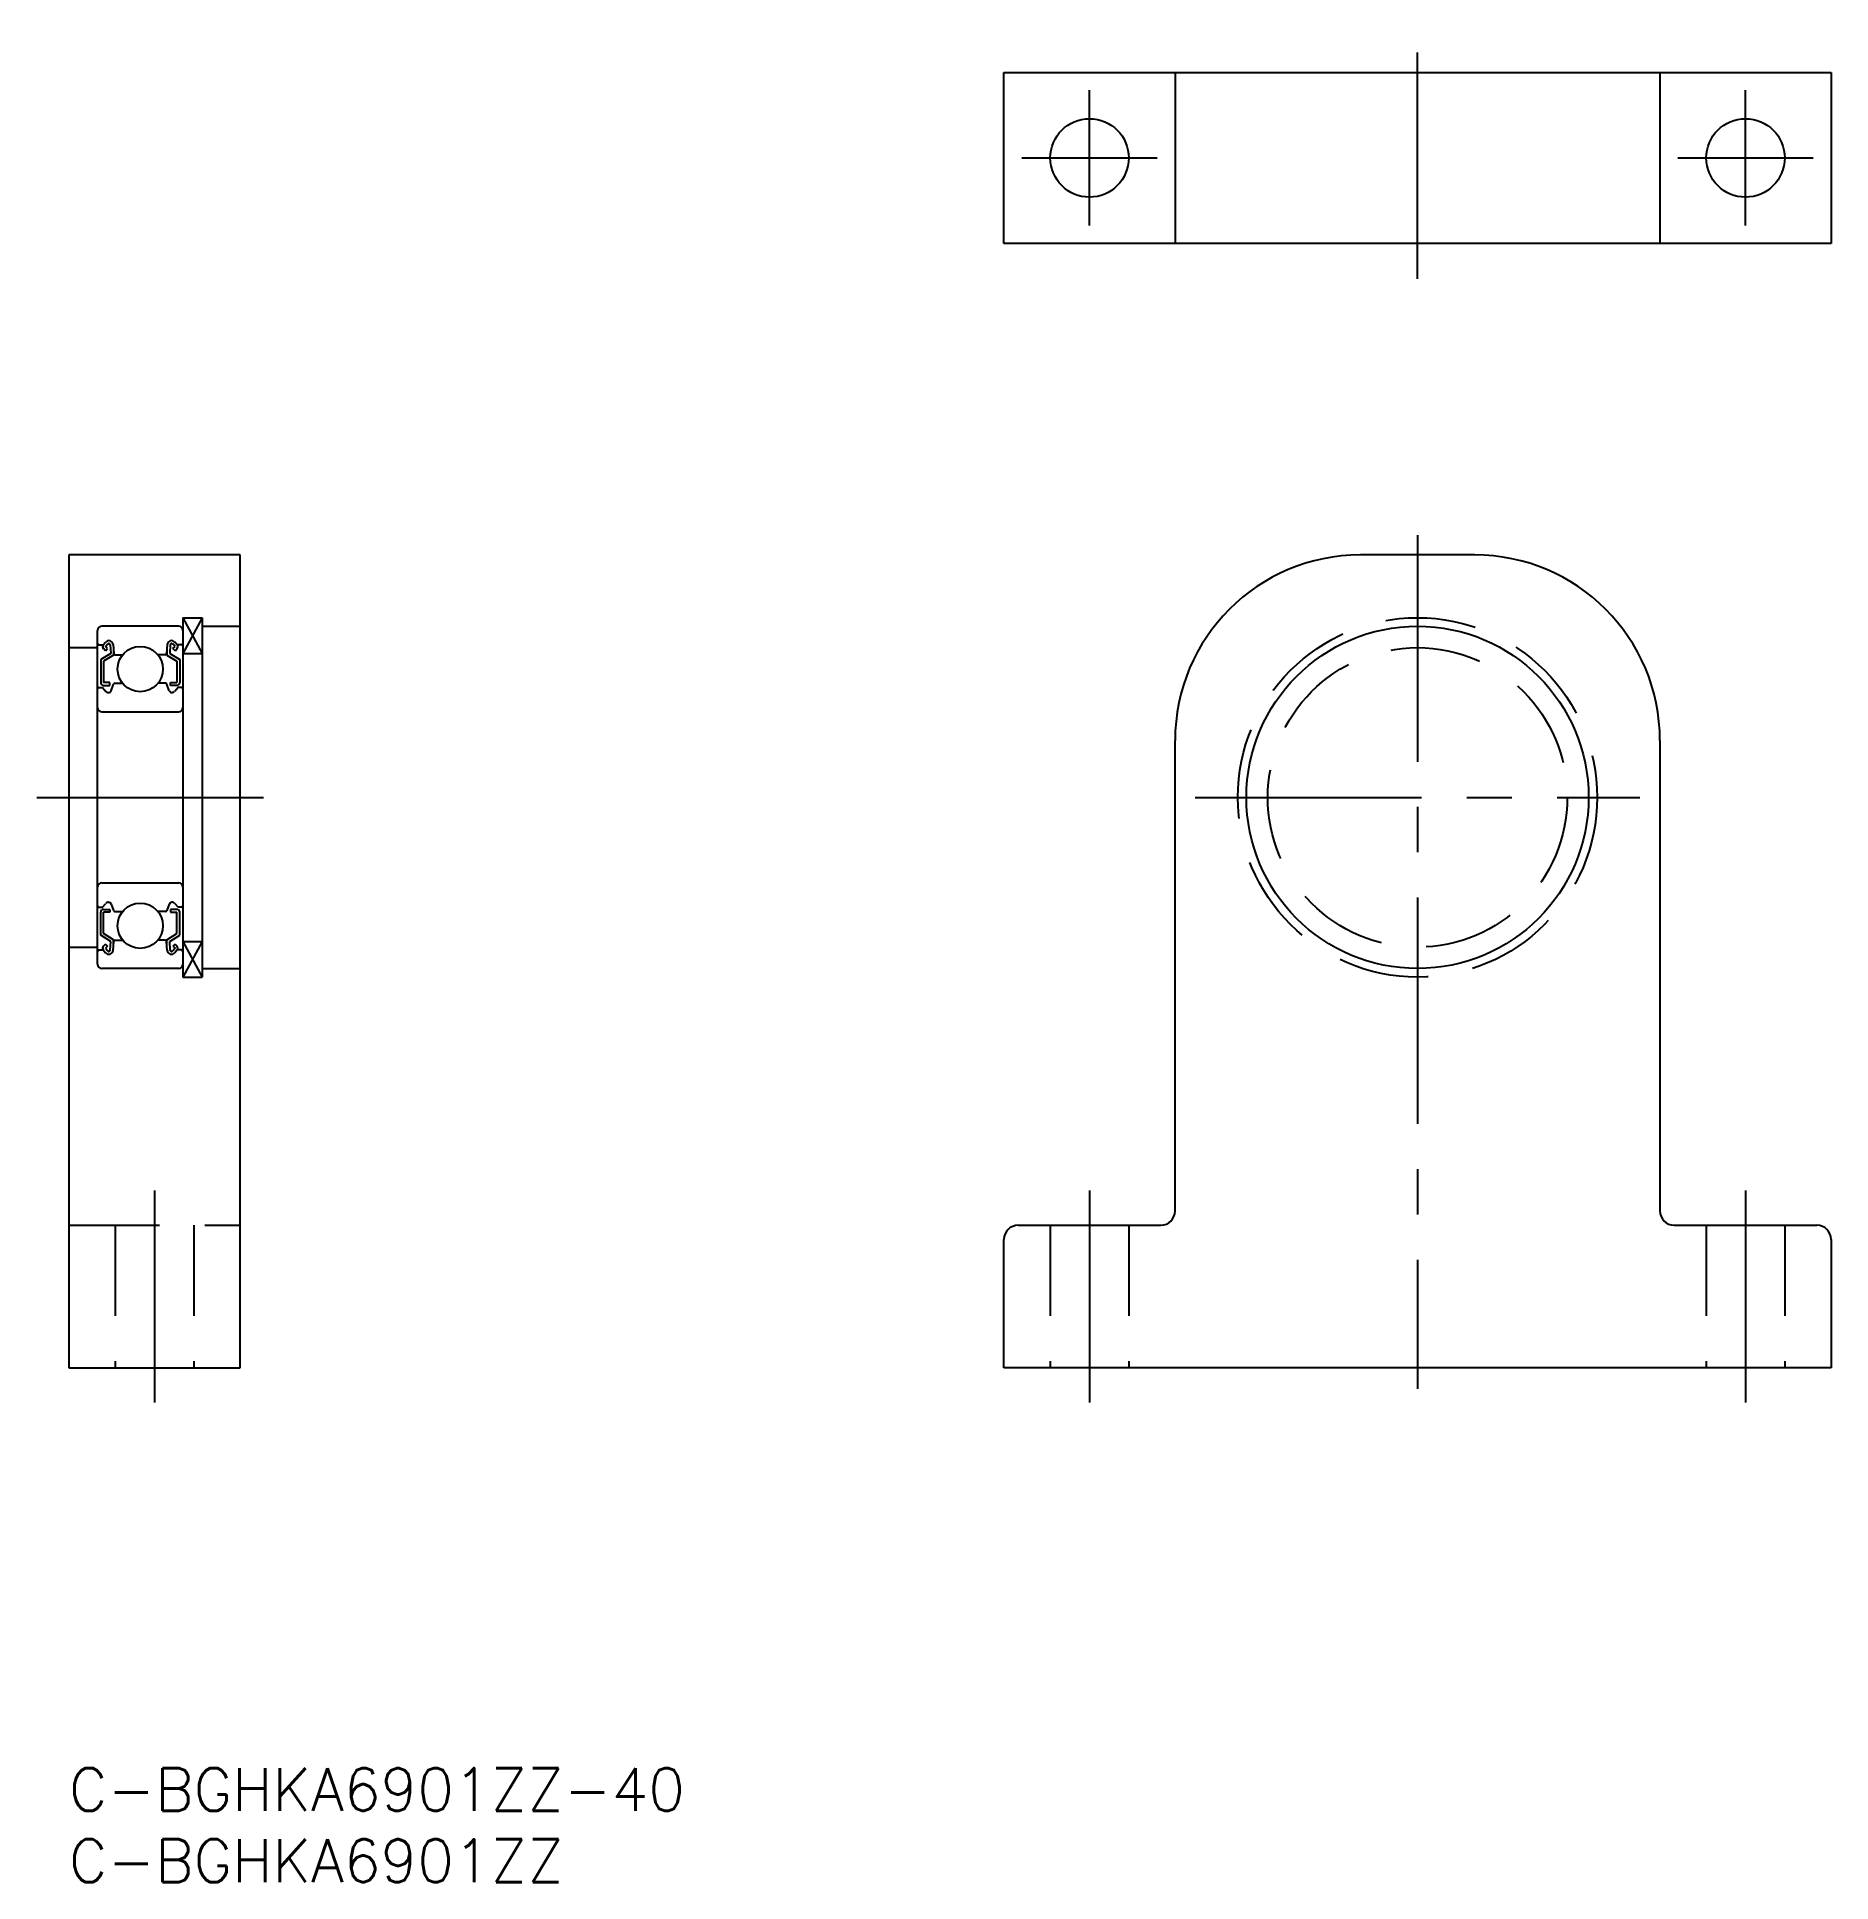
# Model space of a CAD drawing. Extents: x -2 to 124, y -8 to 121.
import ezdxf
from ezdxf.enums import TextEntityAlignment as Align

# ---------------------------------------------------------------- set-up
doc = ezdxf.new("R2010")
doc.units = 0
doc.header["$LTSCALE"] = 0.5
doc.linetypes.add('CENTER', pattern=[50.8, 31.75, -6.35, 6.35, -6.35])
doc.linetypes.add('DASHED', pattern=[19.05, 12.7, -6.35])
doc.layers.get('0').update_dxf_attribs({"linetype": 'CONTINUOUS'})
doc.layers.add('CENTER', color=1, linetype='CENTER')
doc.styles.get("Standard").update_dxf_attribs({"font": 'txt.shx', "height": 3, "bigfont": 'bigfont.shx'})

msp = doc.modelspace()

# ---------------------------------------------------------------- linework, layer by layer
at = {"color": 7, "linetype": 'CONTINUOUS'}
for p, q in [((65.57, 118.9), (123.57, 118.9)), ((65.57, 106.9), (65.57, 118.9)), ((77.57, 118.9), (77.57, 106.9)), ((111.57, 118.9), (111.57, 106.9)), ((123.57, 118.9), (123.57, 106.9)), ((123.57, 106.9), (65.57, 106.9)), ((0, 85.06), (0, 28.06)), ((12, 85.06), (0, 85.06)), ((12, 28.06), (12, 85.06)), ((98.57, 85.06), (90.57, 85.06)), ((8, 80.66), (8, 55.46)), ((8, 80.66), (9.35, 80.66)), ((9.35, 80.66), (9.35, 55.46)), ((2, 56.36), (2, 79.76)), ((7.7, 80.06), (2.3, 80.06)), ((2.41, 78.76), (2.57, 78.95)), ((7.59, 78.76), (7.43, 78.95)), ((9.35, 80.06), (12, 80.06)), ((0, 78.56), (2, 78.56)), ((2.1, 78.76), (2.41, 78.76)), ((2.93, 78.15), (2.23, 77.72)), ((2.23, 77.72), (2.23, 76.11)), ((2.56, 78.34), (2.42, 78.49)), ((3.13, 78.04), (2.43, 77.61)), ((2.56, 78.63), (2.72, 78.82)), ((2.71, 78.49), (2.56, 78.63)), ((2.56, 78.34), (2.71, 78.49)), ((2.9, 78.76), (2.93, 78.15)), ((3.1, 78.78), (3.15, 78.15)), ((3.13, 78.39), (3.13, 78.04)), ((3.25, 78.06), (3.77, 78.06)), ((6.75, 78.06), (6.23, 78.06)), ((6.9, 78.78), (6.85, 78.15)), ((6.87, 78.39), (6.87, 78.04)), ((6.87, 78.04), (7.57, 77.61)), ((7.1, 78.76), (7.07, 78.15)), ((7.07, 78.15), (7.77, 77.72)), ((7.44, 78.63), (7.28, 78.82)), ((7.29, 78.49), (7.44, 78.63)), ((7.44, 78.34), (7.29, 78.49)), ((7.44, 78.34), (7.58, 78.49)), ((7.9, 78.76), (7.59, 78.76)), ((7.77, 77.72), (7.77, 76.11)), ((8, 78.16), (9.35, 78.16)), ((2.43, 77.61), (2.43, 76.11)), ((7.57, 77.61), (7.57, 76.11)), ((2.1, 75.76), (2.35, 75.76)), ((2.35, 75.76), (2.58, 75.48)), ((2.88, 76.11), (2.43, 76.11)), ((2.43, 75.91), (2.88, 75.91)), ((2.74, 75.41), (2.77, 75.41)), ((2.88, 75.91), (2.88, 76.11)), ((2.96, 75.54), (3.13, 75.99)), ((3.22, 76.06), (3.77, 76.06)), ((6.78, 76.06), (6.23, 76.06)), ((7.04, 75.54), (6.87, 75.99)), ((7.12, 76.11), (7.57, 76.11)), ((7.12, 75.91), (7.12, 76.11)), ((7.57, 75.91), (7.12, 75.91)), ((7.26, 75.41), (7.23, 75.41)), ((7.65, 75.76), (7.42, 75.48)), ((7.9, 75.76), (7.65, 75.76)), ((2.3, 74.06), (7.7, 74.06)), ((77.57, 39.06), (77.57, 72.06)), ((111.57, 72.06), (111.57, 39.06)), ((2.3, 62.06), (7.7, 62.06)), ((2.1, 60.36), (2.35, 60.36)), ((2.23, 58.39), (2.23, 60.01)), ((2.35, 60.36), (2.58, 60.63)), ((2.43, 60.21), (2.88, 60.21)), ((2.43, 58.51), (2.43, 60.01)), ((2.88, 60.01), (2.43, 60.01)), ((2.74, 60.71), (2.77, 60.71)), ((2.88, 60.21), (2.88, 60.01)), ((2.96, 60.57), (3.13, 60.12)), ((3.22, 60.06), (3.77, 60.06)), ((6.78, 60.06), (6.23, 60.06)), ((7.04, 60.57), (6.87, 60.12)), ((7.57, 60.21), (7.12, 60.21)), ((7.12, 60.21), (7.12, 60.01)), ((7.12, 60.01), (7.57, 60.01)), ((7.26, 60.71), (7.23, 60.71)), ((7.65, 60.36), (7.42, 60.63)), ((7.57, 58.51), (7.57, 60.01)), ((7.9, 60.36), (7.65, 60.36)), ((7.77, 58.39), (7.77, 60.01)), ((2.93, 57.96), (2.23, 58.39)), ((3.13, 58.07), (2.43, 58.51)), ((6.87, 58.07), (7.57, 58.51)), ((7.07, 57.96), (7.77, 58.39)), ((0, 57.56), (2, 57.56)), ((2.1, 57.36), (2.41, 57.36)), ((2.41, 57.36), (2.57, 57.16)), ((2.56, 57.77), (2.42, 57.63)), ((2.56, 57.77), (2.71, 57.63)), ((2.71, 57.63), (2.56, 57.48)), ((2.56, 57.48), (2.72, 57.29)), ((2.9, 57.35), (2.93, 57.96)), ((3.1, 57.33), (3.15, 57.96)), ((3.13, 57.72), (3.13, 58.07)), ((3.25, 58.06), (3.77, 58.06)), ((6.75, 58.06), (6.23, 58.06)), ((6.9, 57.33), (6.85, 57.96)), ((6.87, 57.72), (6.87, 58.07)), ((7.1, 57.35), (7.07, 57.96)), ((7.44, 57.48), (7.28, 57.29)), ((7.44, 57.77), (7.29, 57.63)), ((7.29, 57.63), (7.44, 57.48)), ((7.59, 57.36), (7.43, 57.16)), ((7.44, 57.77), (7.58, 57.63)), ((7.9, 57.36), (7.59, 57.36)), ((8, 57.96), (9.35, 57.96)), ((7.7, 56.06), (2.3, 56.06)), ((9.35, 56.06), (12, 56.06)), ((8, 55.46), (9.35, 55.46)), ((66.57, 38.06), (76.57, 38.06)), ((112.57, 38.06), (122.57, 38.06)), ((65.57, 28.06), (65.57, 37.06)), ((123.57, 37.06), (123.57, 28.06)), ((0, 28.06), (12, 28.06)), ((123.57, 28.06), (65.57, 28.06))]:
    msp.add_line(p, q, dxfattribs=at)
at = {"color": 3, "linetype": 'CONTINUOUS'}
for p, q in [((8, 80.66), (9.35, 78.16)), ((9.35, 80.66), (8, 78.16)), ((8, 57.96), (9.35, 55.46)), ((9.35, 57.96), (8, 55.46))]:
    msp.add_line(p, q, dxfattribs=at)
at = {"color": 3, "linetype": 'DASHED'}
for p, q in [((0, 38.06), (12, 38.06)), ((3.25, 38.06), (3.25, 28.06)), ((8.75, 38.06), (8.75, 28.06)), ((68.82, 38.06), (68.82, 28.06)), ((74.32, 38.06), (74.32, 28.06)), ((114.82, 38.06), (114.82, 28.06)), ((120.32, 38.06), (120.32, 28.06))]:
    msp.add_line(p, q, dxfattribs=at)
at = {"color": 7, "linetype": 'CONTINUOUS'}
for centre, radius in [((71.57, 112.9), 2.75), ((117.57, 112.9), 2.75), ((94.57, 68.06), 12), ((5, 77.06), 1.59), ((5, 59.06), 1.59)]:
    msp.add_circle(centre, radius, dxfattribs=at)
at = {"color": 3, "linetype": 'DASHED'}
for radius in [12.6, 10.5]:
    msp.add_circle((94.57, 68.06), radius, dxfattribs=at)
at = {"color": 7, "linetype": 'CONTINUOUS'}
for centre, radius, start, end in [((90.57, 72.06), 13, 90, 180), ((98.57, 72.06), 13, 0, 90), ((2.3, 79.76), 0.3, 90, 180), ((2.8, 78.75), 0.3, 4.935, 139.9921), ((7.2, 78.75), 0.3, 40.0079, 175.065), ((7.7, 79.76), 0.3, 0, 90), ((2.1, 78.86), 0.1, 180, 270), ((2.56, 78.63), 0.2, 139.9921, 224.998), ((2.8, 78.75), 0.1, 3.0864, 139.9628), ((3.25, 78.16), 0.1, 184.935, 269.9989), ((6.75, 78.16), 0.1, 270.0011, 355.065), ((7.2, 78.75), 0.1, 40.0372, 176.9136), ((7.44, 78.63), 0.2, 315.002, 40.0079), ((7.9, 78.86), 0.1, 270, 0), ((2.1, 75.66), 0.1, 90, 180), ((2.43, 76.11), 0.2, 180, 270), ((2.74, 75.61), 0.2, 219.9863, 270), ((2.77, 75.61), 0.2, 270, 340.0584), ((3.22, 75.96), 0.1, 89.999, 160.0584), ((6.78, 75.96), 0.1, 19.9416, 90.001), ((7.23, 75.61), 0.2, 199.9416, 270), ((7.26, 75.61), 0.2, 270, 320.0137), ((7.57, 76.11), 0.2, 270, 0), ((7.9, 75.66), 0.1, 0, 90), ((2.3, 74.36), 0.3, 180, 270), ((7.7, 74.36), 0.3, 270, 0), ((2.3, 61.76), 0.3, 90, 180), ((7.7, 61.76), 0.3, 0, 90), ((2.1, 60.46), 0.1, 180, 270), ((2.43, 60.01), 0.2, 90, 180), ((2.74, 60.51), 0.2, 90, 140.0137), ((2.77, 60.51), 0.2, 19.9416, 90), ((3.22, 60.16), 0.1, 199.9416, 270.001), ((6.78, 60.16), 0.1, 269.999, 340.0584), ((7.23, 60.51), 0.2, 90, 160.0584), ((7.26, 60.51), 0.2, 39.9863, 90), ((7.57, 60.01), 0.2, 0, 90), ((7.9, 60.46), 0.1, 270, 0), ((2.1, 57.26), 0.1, 90, 180), ((2.56, 57.48), 0.2, 135.002, 220.0079), ((2.8, 57.36), 0.3, 220.0079, 355.065), ((2.8, 57.36), 0.1, 220.0372, 356.9136), ((3.25, 57.96), 0.1, 90.0011, 175.065), ((6.75, 57.96), 0.1, 4.935, 89.9989), ((7.2, 57.36), 0.3, 184.935, 319.9921), ((7.2, 57.36), 0.1, 183.0864, 319.9628), ((7.44, 57.48), 0.2, 319.9921, 44.998), ((7.9, 57.26), 0.1, 0, 90), ((2.3, 56.36), 0.3, 180, 270), ((7.7, 56.36), 0.3, 270, 0), ((76.57, 39.06), 1, 270, 0), ((112.57, 39.06), 1, 180, 270), ((66.57, 37.06), 1, 90, 180), ((122.57, 37.06), 1, 0, 90)]:
    msp.add_arc(centre, radius, start, end, dxfattribs=at)
at = {"layer": 'CENTER', "color": 1, "linetype": 'CENTER'}
for p, q in [((94.57, 104.42), (94.57, 121.39)), ((71.57, 108.15), (71.57, 117.65)), ((117.57, 108.15), (117.57, 117.65)), ((66.82, 112.9), (76.32, 112.9)), ((112.82, 112.9), (122.32, 112.9)), ((94.57, 86.44), (94.57, 26.58)), ((-2.24, 68.06), (14.24, 68.06)), ((78.97, 68.06), (110.17, 68.06)), ((6, 40.49), (6, 25.62)), ((71.57, 40.49), (71.57, 25.62)), ((117.57, 40.49), (117.57, 25.62))]:
    msp.add_line(p, q, dxfattribs=at)

# ---------------------------------------------------------------- texts
at = {"color": 7, "linetype": 'CONTINUOUS'}
for s, p in [('C-BGHKA6901ZZ-40', (0, 0)), ('C-BGHKA6901ZZ', (0, -5))]:
    msp.add_text(s, height=3, dxfattribs=at).set_placement(p, align=Align.TOP_LEFT)

doc.saveas('drawing.dxf')
